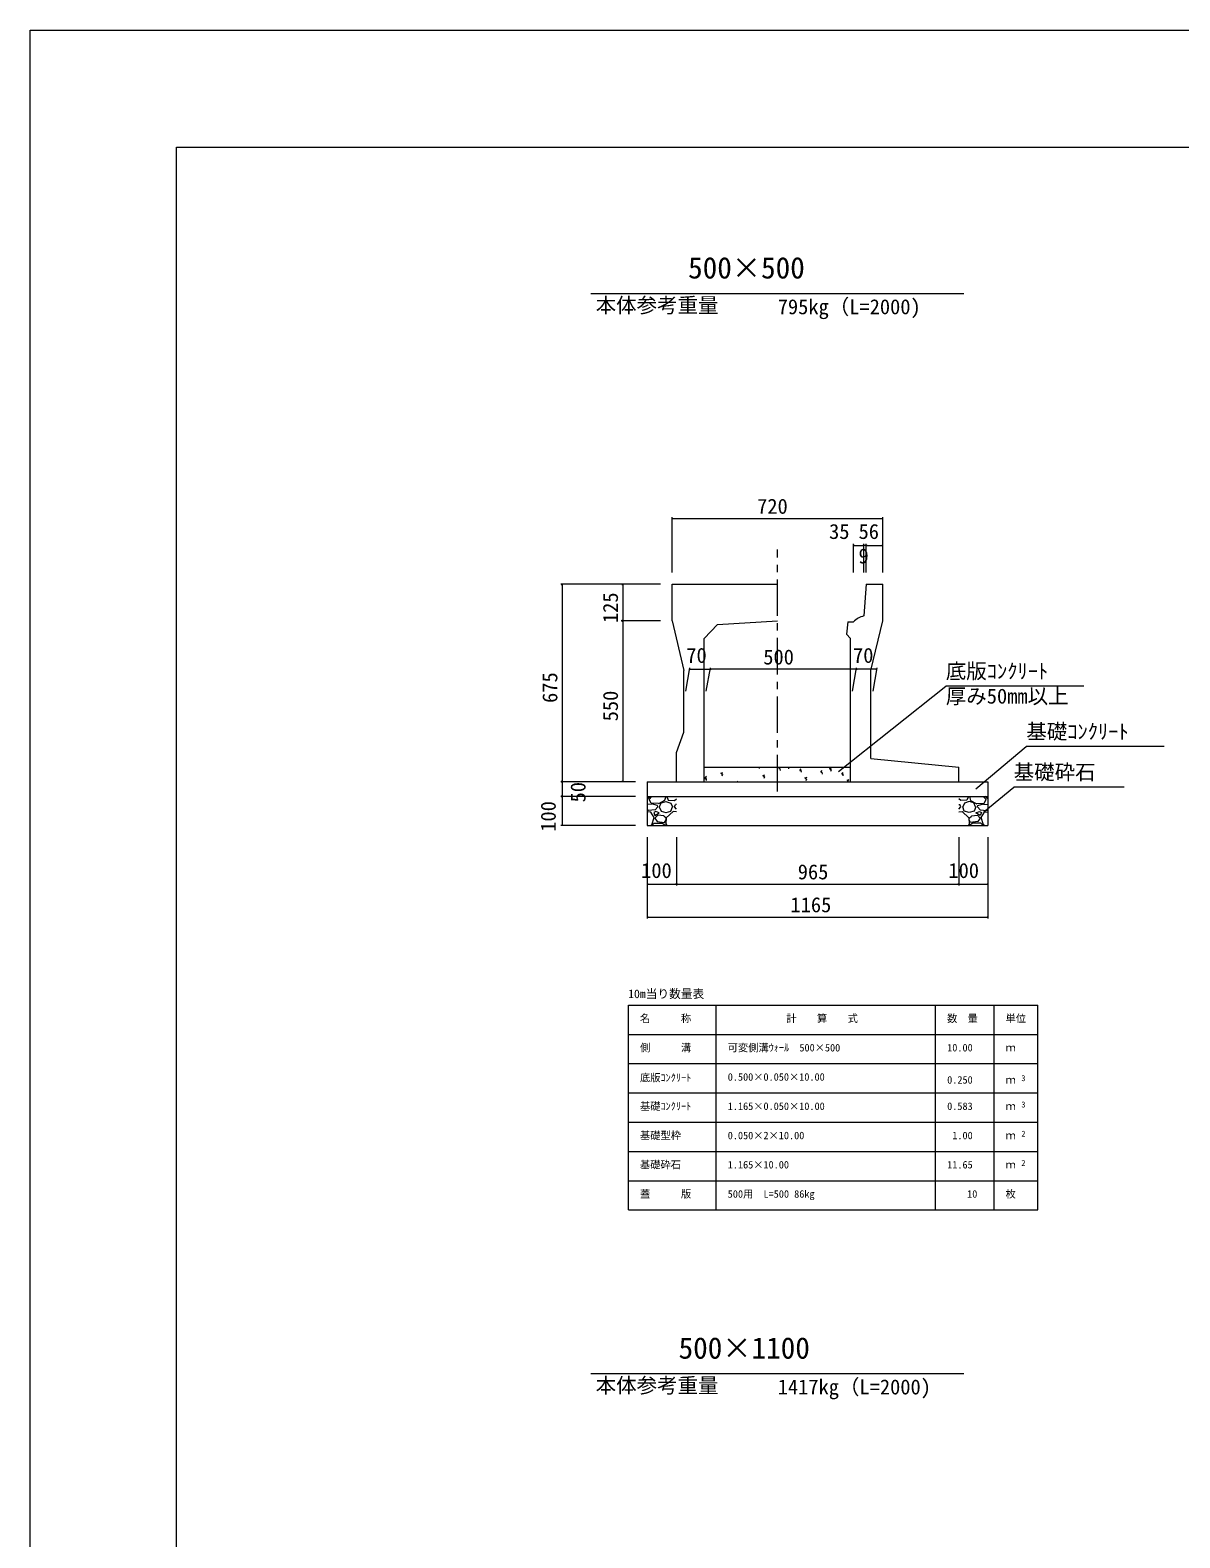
# Model space of a CAD drawing. Units: millimetres on the paper, scale 1:20. Extents: x 0 to 841, y 0 to 594.
# Drawn here: x 0 to 196.5, y 336.3 to 594 of the extents above; entities that cross this region are included whole.
import ezdxf
from ezdxf.enums import TextEntityAlignment as Align

# ---------------------------------------------------------------- set-up
doc = ezdxf.new("R2010")
doc.units = ezdxf.units.MM
doc.linetypes.add('USER1', pattern=[10, 6.25, -1.25, 1.25, -1.25])
for name, color, linetype, lineweight in [('D-STR-DIM（寸法）', 7, 'Continuous', 18), ('D-STR-HTXT（旗揚げ）', 4, 'Continuous', 18), ('D-STR-STRn（構造物）', 5, 'Continuous', 18), ('D-STR（構造物外形線）', 1, 'Continuous', 18), ('D-TTL(外枠）', 2, 'Continuous', 18), ('DEFPOINTS_2', 8, 'Continuous', 18)]:
    doc.layers.add(name, color=color, linetype=linetype, lineweight=lineweight)
doc.layers.add('D-STR-TXT（文字）', color=7, linetype='Continuous')
doc.styles.add('ＭＳ ゴシック', font='')
doc.styles.get('ＭＳ ゴシック').set_extended_font_data('MS Gothic')

msp = doc.modelspace()

# ---------------------------------------------------------------- linework, layer by layer
at = {"layer": 'D-STR-DIM（寸法）'}
for p, q in [((109.743, 501.281), (109.743, 510.769)), ((109.743, 510.519), (109.893, 510.544)), ((109.743, 510.519), (109.763, 510.519)), ((109.893, 510.494), (109.743, 510.519)), ((109.763, 510.519), (145.723, 510.519)), ((145.593, 510.544), (145.743, 510.519)), ((145.743, 510.519), (145.593, 510.494)), ((145.743, 510.519), (145.723, 510.519)), ((145.743, 501.281), (145.743, 510.769)), ((140.763, 501.281), (140.763, 506.187)), ((140.763, 505.937), (140.913, 505.962)), ((140.763, 505.937), (140.783, 505.937)), ((140.913, 505.912), (140.763, 505.937)), ((140.783, 505.937), (142.492, 505.937)), ((142.362, 505.962), (142.512, 505.937)), ((142.512, 505.937), (142.362, 505.912)), ((142.512, 505.937), (142.492, 505.937)), ((142.512, 501.281), (142.512, 506.187)), ((142.512, 501.281), (142.512, 506.187)), ((142.512, 505.937), (142.662, 505.962)), ((142.512, 505.937), (142.532, 505.937)), ((142.662, 505.912), (142.512, 505.937)), ((142.923, 505.937), (142.532, 505.937)), ((142.793, 505.962), (142.943, 505.937)), ((142.943, 505.937), (142.793, 505.912)), ((142.943, 505.937), (142.923, 505.937)), ((142.943, 501.281), (142.943, 506.187)), ((142.943, 501.281), (142.943, 506.187)), ((142.943, 505.937), (143.093, 505.962)), ((142.943, 505.937), (142.963, 505.937)), ((143.093, 505.912), (142.943, 505.937)), ((142.963, 505.937), (145.723, 505.937)), ((145.593, 505.962), (145.743, 505.937)), ((145.743, 505.937), (145.593, 505.912)), ((145.743, 505.937), (145.723, 505.937)), ((145.743, 501.281), (145.743, 506.187)), ((107.743, 499.281), (90.697, 499.281)), ((90.922, 499.131), (90.947, 499.281)), ((90.947, 499.281), (90.947, 499.261)), ((90.947, 499.281), (90.972, 499.131)), ((90.947, 499.261), (90.947, 465.551)), ((107.743, 499.281), (101.057, 499.281)), ((101.282, 499.131), (101.307, 499.281)), ((101.307, 499.281), (101.307, 499.261)), ((101.307, 499.281), (101.332, 499.131)), ((101.307, 499.261), (101.307, 493.051)), ((107.743, 493.031), (101.057, 493.031)), ((107.743, 493.031), (101.057, 493.031)), ((101.307, 493.031), (101.282, 493.181)), ((101.282, 492.881), (101.307, 493.031)), ((101.332, 493.181), (101.307, 493.031)), ((101.307, 493.031), (101.307, 493.051)), ((101.307, 493.031), (101.307, 493.011)), ((101.307, 493.031), (101.332, 492.881)), ((101.307, 493.011), (101.307, 465.551)), ((112.096, 481.039), (112.796, 485.007)), ((112.752, 484.757), (112.902, 484.782)), ((112.752, 484.757), (112.772, 484.757)), ((112.902, 484.732), (112.752, 484.757)), ((112.772, 484.757), (116.232, 484.757)), ((115.596, 481.039), (116.296, 485.007)), ((115.596, 481.039), (116.296, 485.007)), ((116.102, 484.782), (116.252, 484.757)), ((116.252, 484.757), (116.102, 484.732)), ((116.252, 484.757), (116.232, 484.757)), ((116.252, 484.757), (116.402, 484.782)), ((116.252, 484.757), (116.272, 484.757)), ((116.402, 484.732), (116.252, 484.757)), ((141.232, 484.757), (116.272, 484.757)), ((140.596, 481.039), (141.296, 485.007)), ((140.596, 481.039), (141.296, 485.007)), ((141.102, 484.782), (141.252, 484.757)), ((141.252, 484.757), (141.102, 484.732)), ((141.252, 484.757), (141.232, 484.757)), ((141.252, 484.757), (141.402, 484.782)), ((141.252, 484.757), (141.272, 484.757)), ((141.402, 484.732), (141.252, 484.757)), ((144.732, 484.757), (141.272, 484.757)), ((144.096, 481.039), (144.796, 485.007)), ((144.602, 484.782), (144.752, 484.757)), ((144.752, 484.757), (144.602, 484.732)), ((144.752, 484.757), (144.732, 484.757)), ((103.493, 465.531), (90.697, 465.531)), ((103.493, 465.531), (90.697, 465.531)), ((90.947, 465.531), (90.922, 465.681)), ((90.922, 465.381), (90.947, 465.531)), ((90.972, 465.681), (90.947, 465.531)), ((90.947, 465.531), (90.947, 465.551)), ((90.947, 465.531), (90.947, 465.511)), ((90.947, 465.531), (90.972, 465.381)), ((90.947, 465.511), (90.947, 463.051)), ((103.493, 465.531), (101.057, 465.531)), ((101.307, 465.531), (101.282, 465.681)), ((101.332, 465.681), (101.307, 465.531)), ((101.307, 465.531), (101.307, 465.551)), ((103.493, 463.031), (90.697, 463.031)), ((103.493, 463.031), (90.697, 463.031)), ((90.947, 463.031), (90.922, 463.181)), ((90.922, 462.881), (90.947, 463.031)), ((90.972, 463.181), (90.947, 463.031)), ((90.947, 463.031), (90.947, 463.051)), ((90.947, 463.031), (90.947, 463.011)), ((90.947, 463.031), (90.972, 462.881)), ((90.947, 463.011), (90.947, 458.051)), ((103.493, 458.031), (90.697, 458.031)), ((90.947, 458.031), (90.922, 458.181)), ((90.972, 458.181), (90.947, 458.031)), ((90.947, 458.031), (90.947, 458.051)), ((105.493, 456.031), (105.493, 442.158)), ((105.493, 456.031), (105.493, 447.781)), ((110.493, 456.031), (110.493, 447.781)), ((110.493, 456.031), (110.493, 447.781)), ((158.743, 456.031), (158.743, 447.781)), ((158.743, 456.031), (158.743, 447.781)), ((163.743, 456.031), (163.743, 447.781)), ((163.743, 456.031), (163.743, 442.158)), ((105.493, 448.031), (105.643, 448.056)), ((105.493, 448.031), (105.513, 448.031)), ((105.643, 448.006), (105.493, 448.031)), ((105.513, 448.031), (110.473, 448.031)), ((110.343, 448.056), (110.493, 448.031)), ((110.493, 448.031), (110.343, 448.006)), ((110.493, 448.031), (110.473, 448.031)), ((110.493, 448.031), (110.643, 448.056)), ((110.493, 448.031), (110.513, 448.031)), ((110.643, 448.006), (110.493, 448.031)), ((110.513, 448.031), (158.723, 448.031)), ((158.593, 448.056), (158.743, 448.031)), ((158.743, 448.031), (158.593, 448.006)), ((158.743, 448.031), (158.723, 448.031)), ((158.743, 448.031), (158.893, 448.056)), ((158.743, 448.031), (158.763, 448.031)), ((158.893, 448.006), (158.743, 448.031)), ((158.763, 448.031), (163.723, 448.031)), ((163.593, 448.056), (163.743, 448.031)), ((163.743, 448.031), (163.593, 448.006)), ((163.743, 448.031), (163.723, 448.031)), ((105.493, 442.408), (105.643, 442.433)), ((105.493, 442.408), (105.513, 442.408)), ((105.643, 442.383), (105.493, 442.408)), ((105.513, 442.408), (163.723, 442.408)), ((163.593, 442.433), (163.743, 442.408)), ((163.743, 442.408), (163.593, 442.383)), ((163.743, 442.408), (163.723, 442.408))]:
    msp.add_line(p, q, dxfattribs=at)
at = {"layer": 'D-STR-DIM（寸法）', "linetype": 'USER1'}
msp.add_line((127.743, 463.868), (127.743, 505.228), dxfattribs=at)
at = {"layer": 'D-STR-HTXT（旗揚げ）'}
for p, q in [((95.852, 549), (159.635, 549)), ((138.187, 467.296), (156.537, 481.891)), ((180.135, 481.891), (156.537, 481.891)), ((161.649, 464.3), (170.295, 471.564)), ((193.893, 471.564), (170.295, 471.564)), ((163.061, 460.371), (168.144, 464.633)), ((187.008, 464.633), (168.144, 464.633)), ((102.295, 427.345), (172.295, 427.345)), ((102.295, 392.345), (102.295, 427.345)), ((117.295, 392.345), (117.295, 427.345)), ((154.795, 392.345), (154.795, 427.345)), ((164.795, 411.345), (164.795, 427.345)), ((164.795, 392.345), (164.795, 427.345)), ((172.295, 392.345), (172.295, 427.345)), ((102.295, 422.345), (172.295, 422.345)), ((102.295, 417.345), (172.295, 417.345)), ((102.295, 412.345), (172.295, 412.345)), ((102.295, 407.345), (172.295, 407.345)), ((102.295, 402.345), (172.295, 402.345)), ((102.295, 397.345), (172.295, 397.345)), ((102.295, 392.345), (172.295, 392.345)), ((95.852, 364.366), (159.635, 364.366))]:
    msp.add_line(p, q, dxfattribs=at)
at = {"layer": 'D-STR-STRn（構造物）', "color": 7}
for p, q in [((115.243, 468.031), (140.243, 468.031)), ((115.243, 466.061), (115.63, 466.465)), ((118.09, 466.976), (118.44, 467.111)), ((118.09, 466.976), (118.339, 466.809)), ((118.299, 466.532), (118.4, 466.834)), ((124.67, 467.786), (124.625, 468.031)), ((125.276, 466.576), (125.626, 466.71)), ((125.276, 466.576), (125.524, 466.408)), ((127.997, 467.777), (128.21, 468.031)), ((127.997, 467.777), (128.296, 467.751)), ((128.257, 467.473), (128.199, 467.786)), ((129.686, 467.744), (129.782, 468.031)), ((129.711, 468.031), (129.726, 468.021)), ((131.583, 467.463), (131.824, 467.75)), ((131.583, 467.463), (131.882, 467.437)), ((131.843, 467.159), (131.785, 467.472)), ((135.17, 467.149), (135.411, 467.436)), ((135.17, 467.149), (135.468, 467.123)), ((135.429, 466.845), (135.371, 467.158)), ((136.662, 467.788), (137.012, 467.923)), ((136.662, 467.788), (136.911, 467.621)), ((136.871, 467.344), (136.973, 467.646)), ((138.756, 466.835), (138.997, 467.123)), ((138.756, 466.835), (139.055, 466.809)), ((139.016, 466.531), (138.958, 466.845)), ((115.243, 466.059), (115.686, 465.99)), ((115.643, 465.768), (115.588, 466.243)), ((120.864, 465.531), (120.967, 465.637)), ((125.485, 466.131), (125.586, 466.434)), ((132.461, 466.176), (132.811, 466.31)), ((132.461, 466.176), (132.71, 466.008)), ((132.67, 465.731), (132.772, 466.033)), ((139.647, 465.775), (139.997, 465.91)), ((139.647, 465.775), (139.896, 465.607)), ((139.923, 465.531), (139.957, 465.633))]:
    msp.add_line(p, q, dxfattribs=at)
at = {"layer": 'D-STR-STRn（構造物）'}
for p, q in [((105.493, 465.531), (105.493, 458.031)), ((105.493, 465.531), (163.743, 465.531)), ((163.743, 465.531), (163.743, 458.031)), ((105.493, 463.031), (163.743, 463.031)), ((105.493, 462.596), (106.056, 463.031)), ((106.256, 461.723), (105.493, 461.642)), ((105.802, 462.479), (106.299, 463.031)), ((106.162, 461.876), (105.812, 462.476)), ((107.399, 461.789), (106.149, 461.889)), ((107.25, 461.481), (106.25, 461.731)), ((107.303, 461.225), (107.253, 461.475)), ((108.454, 462.325), (107.404, 461.775)), ((107.601, 461.228), (107.901, 461.928)), ((107.903, 461.928), (108.703, 462.178)), ((108.654, 463.028), (108.454, 462.328)), ((108.7, 462.178), (109.5, 461.878)), ((108.824, 463.031), (109.094, 462.39)), ((109.099, 462.376), (110.149, 462.326)), ((109.503, 461.877), (109.803, 461.227)), ((110.151, 461.23), (110.301, 461.63)), ((110.152, 462.332), (110.493, 462.596)), ((110.493, 461.642), (110.306, 461.623)), ((159.084, 462.332), (158.743, 462.596)), ((158.743, 461.642), (158.93, 461.623)), ((159.086, 461.23), (158.936, 461.63)), ((160.138, 462.376), (159.088, 462.326)), ((159.734, 461.877), (159.434, 461.227)), ((160.536, 462.178), (159.736, 461.878)), ((160.413, 463.031), (160.143, 462.39)), ((161.334, 461.928), (160.534, 462.178)), ((160.583, 463.028), (160.783, 462.328)), ((160.782, 462.325), (161.832, 461.775)), ((161.636, 461.228), (161.336, 461.928)), ((161.838, 461.789), (163.088, 461.889)), ((161.934, 461.225), (161.984, 461.475)), ((161.986, 461.481), (162.986, 461.731)), ((163.435, 462.479), (162.938, 463.031)), ((162.98, 461.723), (163.743, 461.642)), ((163.075, 461.876), (163.425, 462.476)), ((163.743, 462.596), (163.18, 463.031)), ((105.7, 460.645), (105.493, 460.871)), ((106.103, 460.323), (105.493, 460.374)), ((106.849, 460.732), (105.699, 460.632)), ((106.663, 459.431), (106.113, 460.331)), ((106.253, 458.177), (106.653, 459.427)), ((106.6, 460.279), (106.8, 459.779)), ((106.951, 460.427), (106.601, 460.277)), ((106.8, 459.78), (107.55, 460.23)), ((106.8, 459.33), (107.2, 458.73)), ((107.302, 459.828), (106.802, 459.328)), ((107.302, 461.229), (106.852, 460.729)), ((107.554, 460.229), (106.954, 460.429)), ((107.204, 458.726), (108.454, 458.576)), ((108.308, 459.681), (107.308, 459.831)), ((107.548, 461.23), (107.848, 460.53)), ((107.848, 460.525), (108.698, 460.275)), ((108.713, 459.318), (108.313, 459.668)), ((108.453, 458.579), (108.703, 459.029)), ((108.75, 459.381), (108.7, 458.331)), ((108.702, 459.029), (108.702, 459.329)), ((108.705, 460.276), (109.555, 460.526)), ((109.903, 460.428), (108.753, 459.378)), ((109.55, 460.531), (109.8, 461.231)), ((110.493, 460.374), (109.903, 460.423)), ((110.493, 460.871), (110.15, 461.245)), ((158.743, 460.871), (159.086, 461.245)), ((158.743, 460.374), (159.333, 460.423)), ((159.334, 460.428), (160.484, 459.378)), ((159.686, 460.531), (159.436, 461.231)), ((160.532, 460.276), (159.682, 460.526)), ((160.487, 459.381), (160.537, 458.331)), ((160.524, 459.318), (160.924, 459.668)), ((160.783, 458.579), (160.533, 459.029)), ((160.535, 459.029), (160.535, 459.329)), ((161.389, 460.525), (160.539, 460.275)), ((162.033, 458.726), (160.783, 458.576)), ((160.929, 459.681), (161.929, 459.831)), ((161.689, 461.23), (161.389, 460.53)), ((161.683, 460.229), (162.283, 460.429)), ((162.436, 459.78), (161.686, 460.23)), ((161.935, 461.229), (162.385, 460.729)), ((161.935, 459.828), (162.435, 459.328)), ((162.436, 459.33), (162.036, 458.73)), ((162.285, 460.427), (162.635, 460.277)), ((162.388, 460.732), (163.538, 460.632)), ((162.637, 460.279), (162.437, 459.779)), ((162.574, 459.431), (163.124, 460.331)), ((162.984, 458.177), (162.584, 459.427)), ((163.133, 460.323), (163.743, 460.374)), ((163.536, 460.645), (163.743, 460.871)), ((105.493, 458.031), (138.993, 458.031)), ((105.493, 458.031), (163.743, 458.031)), ((106.056, 458.031), (106.252, 458.182)), ((106.299, 458.031), (106.702, 458.479)), ((106.702, 458.479), (108.002, 458.479)), ((108, 458.49), (108.65, 458.04)), ((108.694, 458.34), (108.824, 458.031)), ((160.543, 458.34), (160.413, 458.031)), ((161.236, 458.49), (160.586, 458.04)), ((162.535, 458.479), (161.235, 458.479)), ((162.938, 458.031), (162.535, 458.479)), ((163.18, 458.031), (162.984, 458.182))]:
    msp.add_line(p, q, dxfattribs=at)
at = {"layer": 'D-STR（構造物外形線）'}
for p, q in [((109.743, 499.281), (127.743, 499.281)), ((109.743, 493.031), (109.743, 499.281)), ((142.943, 499.281), (142.512, 493.868)), ((142.943, 499.281), (145.743, 499.281)), ((145.743, 493.031), (145.743, 499.281)), ((109.743, 493.031), (111.743, 484.531)), ((115.243, 490.031), (117.489, 492.416)), ((117.489, 492.416), (127.743, 493.031)), ((139.763, 492.881), (139.539, 490.779)), ((139.763, 492.881), (140.763, 492.881)), ((143.743, 484.531), (145.743, 493.031)), ((115.243, 465.531), (115.243, 490.031)), ((139.539, 490.779), (140.243, 490.031)), ((140.243, 465.531), (140.243, 490.031)), ((111.743, 474.031), (111.743, 484.531)), ((143.743, 469.531), (143.743, 484.531)), ((110.493, 470.531), (111.743, 474.031)), ((110.493, 465.531), (110.493, 470.531)), ((143.743, 469.531), (158.743, 468.031)), ((158.743, 465.531), (158.743, 468.031)), ((110.493, 465.531), (115.243, 465.531)), ((140.243, 465.531), (144.993, 465.531)), ((140.243, 465.531), (158.743, 465.531))]:
    msp.add_line(p, q, dxfattribs=at)
msp.add_arc((143.54, 490.002), 4, 104.89471, 133.9699, dxfattribs=at)
at = {"layer": 'D-TTL(外枠）'}
for p, q in [((25, 574), (820, 574)), ((25, 20), (25, 574))]:
    msp.add_line(p, q, dxfattribs=at)
at = {"layer": 'DEFPOINTS_2'}
for p, q in [((0, 0), (0, 594)), ((0, 594), (841, 594))]:
    msp.add_line(p, q, dxfattribs=at)

# ---------------------------------------------------------------- texts
at = {"layer": 'D-STR-DIM（寸法）', "style": 'ＭＳ ゴシック'}
for s, p in [('720', (124.279, 510.569)), ('35', (136.583, 506.262)), ('56', (141.625, 506.262)), ('9', (141.613, 502.066)), ('70', (112.174, 485.082)), ('500', (125.331, 484.807)), ('70', (140.674, 485.082)), ('100', (104.449, 448.31)), ('965', (131.225, 448.081)), ('100', (156.98, 448.31)), ('1165', (129.981, 442.458))]:
    msp.add_text(s, height=2.566, dxfattribs=at).set_placement(p, align=Align.BOTTOM_LEFT)
for s, p in [('125', (101.257, 492.656)), ('675', (90.897, 479.004)), ('550', (101.257, 475.861)), ('50', (95.715, 461.998)), ('100', (90.622, 456.986))]:
    msp.add_text(s, height=2.566, rotation=90, dxfattribs=at).set_placement(p, align=Align.BOTTOM_LEFT)
at = {"layer": 'D-STR-TXT（文字）', "style": 'ＭＳ ゴシック'}
for s, height, p in [('500×500', 3.666, (112.478, 550.449)), ('本体参考重量', 2.566, (96.682, 544.933)), ('795kg（L=2000)', 2.566, (127.802, 544.67)), ('底版ｺﾝｸﾘｰﾄ', 2.566, (156.537, 482.391)), ('厚み50mm以上', 2.566, (156.537, 478.119)), ('基礎ｺﾝｸﾘｰﾄ', 2.566, (170.295, 472.064)), ('基礎砕石', 2.566, (168.144, 465.133)), ('10m当り数量表', 1.466, (102.241, 428.108)), ('名\u3000\u3000\u3000称', 1.283, (104.257, 424.046)), ('計\u3000\u3000算\u3000\u3000式', 1.283, (129.261, 424.046)), ('数\u3000量', 1.283, (156.757, 424.046)), ('単位', 1.283, (166.757, 424.046)), ('側\u3000\u3000\u3000溝', 1.283, (104.257, 419.046)), ('可変側溝ｳｫｰﾙ\u3000500×500', 1.283, (119.257, 419.046)), ('10.00', 1.283, (156.77, 419.046)), ('ｍ', 1.283, (166.757, 419.046)), ('底版ｺﾝｸﾘｰﾄ', 1.283, (104.257, 413.914)), ('0.500×0.050×10.00', 1.283, (119.257, 414.046)), ('0.250', 1.283, (156.77, 413.546)), ('3', 1.026, (169.458, 414.049)), ('ｍ', 1.283, (166.757, 413.546)), ('基礎ｺﾝｸﾘｰﾄ', 1.283, (104.257, 409.046)), ('1.165×0.050×10.00', 1.283, (119.257, 409.046)), ('0.583', 1.283, (156.77, 409.046)), ('ｍ', 1.283, (166.757, 409.046)), ('3', 1.026, (169.458, 409.549)), ('基礎型枠', 1.283, (104.257, 404.046)), ('0.050×2×10.00', 1.283, (119.257, 404.046)), (' 1.00', 1.283, (156.77, 404.046)), ('ｍ', 1.283, (166.757, 404.046)), ('2', 1.026, (169.458, 404.549)), ('基礎砕石', 1.283, (104.257, 399.046)), ('1.165×10.00', 1.283, (119.257, 399.046)), ('11.65', 1.283, (156.77, 399.046)), ('ｍ', 1.283, (166.757, 399.046)), ('2', 1.026, (169.458, 399.549)), ('蓋\u3000\u3000\u3000版', 1.283, (104.257, 394.046)), ('500用\u3000L=500 86kg', 1.283, (119.257, 394.046)), ('10', 1.283, (160.181, 394.046)), ('枚', 1.283, (166.757, 394.046)), ('500×1100', 3.666, (110.853, 365.815)), ('本体参考重量', 2.566, (96.682, 360.3)), ('1417kg（L=2000)', 2.566, (127.802, 360.036))]:
    msp.add_text(s, height=height, dxfattribs=at).set_placement(p, align=Align.BOTTOM_LEFT)

doc.saveas('drawing.dxf')
